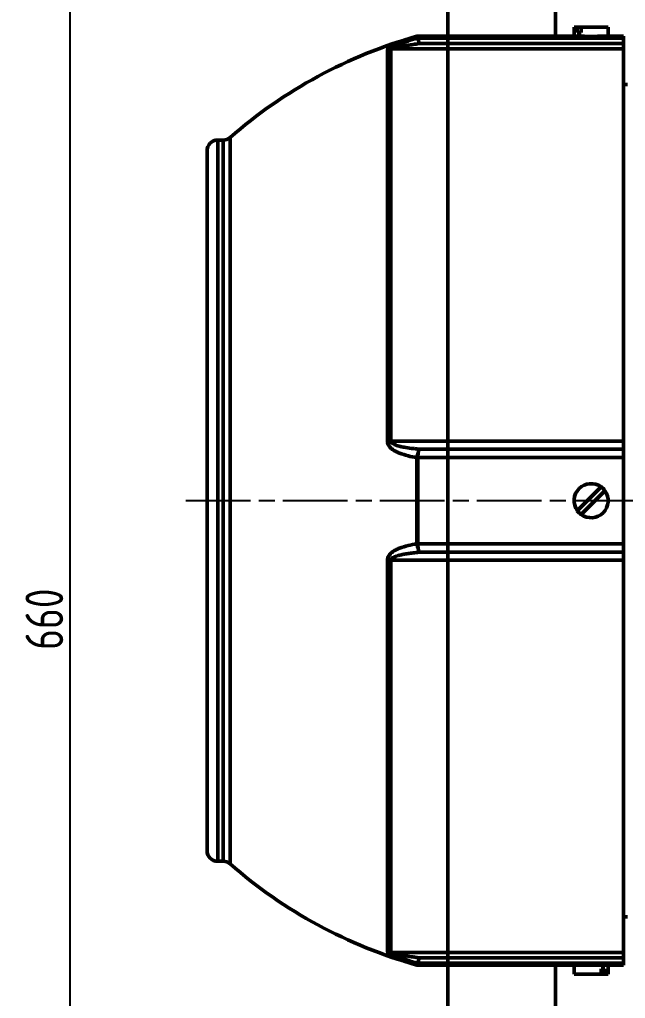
# Model space of a CAD drawing. Header units: millimetres. Extents: x -2161 to -582, y -4625 to -3434.
# Drawn here: x -2067.6 to -2011.4, y -3968.8 to -3878 of the extents above; entities that cross this region are included whole.
import ezdxf

# ---------------------------------------------------------------- set-up
doc = ezdxf.new("R2010")
doc.units = ezdxf.units.MM
doc.header["$LTSCALE"] = 0.5
doc.linetypes.add('AM_ISO08W050', pattern=[18, 12, -1.5, 3, -1.5])
for name, color, linetype, lineweight in [('A.Net Dam Co Ban', 7, 'Continuous', 50), ('AM_0', 7, 'Continuous', 50), ('AM_7', 4, 'AM_ISO08W050', 25)]:
    doc.layers.add(name, color=color, linetype=linetype, lineweight=lineweight)
doc.styles.add('MyTemplate', font='tcvn+7284-2003i.ttf', dxfattribs={"width": 0.8, "height": 3.5})
doc.dimstyles.new('Copy of MyTemplate', dxfattribs={"dimtxt": 3.5, "dimasz": 3.5, "dimexe": 1.5, "dimexo": 0, "dimtad": 1, "dimtoh": 1, "dimdec": 0, "dimlfac": 3.003, "dimdsep": 46, "dimtxsty": 'MyTemplate', "dimcen": 5, "dimclrd": 3, "dimclre": 3, "dimclrt": 1, "dimadec": 0, "dimazin": 0, "dimtfac": 1, "dimtdec": 0, "dimtmove": 0, "dimatfit": 3, "dimfxl": 1, "dimlwd": 25, "dimlwe": 25, "dimarcsym": 0})

# ---------------------------------------------------------------- blocks, each defined once
blk = doc.blocks.new('*D15')
at = {"layer": 'AM_0', "color": 3, "lineweight": 25, "transparency": 16777216}
for p, q in [((-2027.877, -3823.702), (-2064.422, -3823.702)), ((-2062.922, -3827.202), (-2062.922, -4040)), ((-2027.877, -4043.5), (-2064.422, -4043.5))]:
    blk.add_line(p, q, dxfattribs=at)
at = {"layer": 'AM_0', "color": 3, "transparency": 16777216}
for points in [[(-2063.505, -3827.202), (-2062.338, -3827.202), (-2062.922, -3823.702)], [(-2063.505, -4040), (-2062.338, -4040), (-2062.922, -4043.5)]]:
    blk.add_solid(points, dxfattribs=at)
at = {"layer": 'Defpoints', "color": 0, "transparency": 16777216}
for p in [(-2027.877, -3823.702), (-2062.922, -4043.5), (-2027.877, -4043.5)]:
    blk.add_point(p, dxfattribs=at)
at = {"layer": 'AM_0', "color": 1, "transparency": 16777216, "insert": (-2065.297, -3933.601), "char_height": 3.5, "attachment_point": 5, "rotation": 90, "style": 'MyTemplate'}
blk.add_mtext('660', dxfattribs=at)

msp = doc.modelspace()

# ---------------------------------------------------------------- linework, layer by layer
at = {"layer": 'A.Net Dam Co Ban'}
msp.add_line((-2017.877, -3879.482), (-2017.877, -3853.702), dxfattribs=at)
at = {"layer": 'AM_0'}
for p, q in [((-2027.877, -3823.702), (-2027.877, -4223.302)), ((-2027.877, -3823.702), (-2027.877, -4033.5)), ((-2016.155, -3878.649), (-2016.155, -3879.482)), ((-2015.855, -3878.649), (-2016.155, -3878.649)), ((-2015.855, -3879.149), (-2015.855, -3878.649)), ((-2015.501, -3878.649), (-2015.855, -3878.649)), ((-2015.855, -3879.149), (-2015.501, -3879.149)), ((-2015.501, -3879.149), (-2015.501, -3878.649)), ((-2012.992, -3878.649), (-2015.501, -3878.649)), ((-2012.992, -3879.482), (-2012.992, -3878.649)), ((-2030.736, -3879.687), (-2030.736, -3879.501)), ((-2016.155, -3879.482), (-2030.656, -3879.482)), ((-2030.656, -3879.482), (-2030.656, -3879.667)), ((-2030.655, -3879.669), (-2011.577, -3879.669)), ((-2011.577, -3879.482), (-2012.992, -3879.482)), ((-2011.577, -3879.482), (-2011.577, -3879.669)), ((-2011.577, -3879.669), (-2011.577, -3880.175)), ((-2033.479, -3917.084), (-2033.479, -3880.734)), ((-2033.147, -3880.677), (-2033.147, -3917.076)), ((-2011.577, -3880.677), (-2033.147, -3880.677)), ((-2011.577, -3880.175), (-2030.53, -3880.175)), ((-2011.577, -3880.175), (-2011.577, -3880.677)), ((-2011.577, -3917.076), (-2011.577, -3880.677)), ((-2011.21, -3883.977), (-2011.577, -3883.977)), ((-2048.713, -3889.139), (-2049.206, -3889.139)), ((-2049.206, -3889.139), (-2049.206, -3922.605)), ((-2048.713, -3956.072), (-2048.713, -3889.139)), ((-2048.055, -3888.892), (-2048.055, -3956.319)), ((-2050.205, -3922.605), (-2050.205, -3890.138)), ((-2033.147, -3917.076), (-2011.577, -3917.076)), ((-2011.577, -3917.076), (-2011.577, -3917.817)), ((-2030.53, -3917.817), (-2011.577, -3917.817)), ((-2011.577, -3917.817), (-2011.577, -3918.596)), ((-2030.736, -3926.6), (-2030.736, -3918.61)), ((-2030.656, -3918.609), (-2030.656, -3926.602)), ((-2011.577, -3918.596), (-2030.655, -3918.596)), ((-2011.577, -3918.596), (-2011.577, -3926.615)), ((-2013.646, -3921.324), (-2015.855, -3923.533)), ((-2015.501, -3923.886), (-2013.293, -3921.678)), ((-2050.205, -3955.073), (-2050.205, -3922.605)), ((-2049.206, -3922.605), (-2049.206, -3956.072)), ((-2030.655, -3926.615), (-2011.577, -3926.615)), ((-2011.577, -3926.615), (-2011.577, -3927.394)), ((-2033.479, -3964.477), (-2033.479, -3928.127)), ((-2011.577, -3928.135), (-2033.147, -3928.135)), ((-2033.147, -3928.135), (-2033.147, -3964.533)), ((-2011.577, -3927.394), (-2030.53, -3927.394)), ((-2011.577, -3927.394), (-2011.577, -3928.135)), ((-2011.577, -3964.533), (-2011.577, -3928.135)), ((-2049.206, -3956.072), (-2048.713, -3956.072)), ((-2011.577, -3961.233), (-2011.21, -3961.233)), ((-2033.147, -3964.533), (-2011.577, -3964.533)), ((-2011.577, -3964.533), (-2011.577, -3965.036)), ((-2030.53, -3965.036), (-2011.577, -3965.036)), ((-2011.577, -3965.036), (-2011.577, -3965.542)), ((-2030.736, -3965.71), (-2030.736, -3965.524)), ((-2030.656, -3965.543), (-2030.656, -3965.729)), ((-2030.656, -3965.729), (-2016.155, -3965.729)), ((-2011.577, -3965.542), (-2030.655, -3965.542)), ((-2017.877, -3965.729), (-2017.877, -4013.5)), ((-2016.155, -3965.729), (-2016.155, -3966.561)), ((-2013.293, -3966.062), (-2013.646, -3966.062)), ((-2013.646, -3966.062), (-2013.646, -3966.561)), ((-2013.293, -3966.062), (-2013.293, -3966.561)), ((-2012.992, -3965.729), (-2011.577, -3965.729)), ((-2012.992, -3966.561), (-2012.992, -3965.729)), ((-2011.577, -3965.542), (-2011.577, -3965.729)), ((-2016.155, -3966.561), (-2013.646, -3966.561)), ((-2013.646, -3966.561), (-2013.293, -3966.561)), ((-2013.293, -3966.561), (-2012.992, -3966.561))]:
    msp.add_line(p, q, dxfattribs=at)
at = {"layer": 'AM_0', "flags": 128}
msp.add_lwpolyline([(-2016.155, -3879.482), (-2016.155, -3879.482), (-2016.035, -3879.486), (-2015.693, -3879.496), (-2015.18, -3879.507), (-2014.574, -3879.511), (-2013.968, -3879.507), (-2013.456, -3879.496), (-2013.113, -3879.486), (-2012.992, -3879.482), (-2012.992, -3879.482)], dxfattribs=at)
at = {"layer": 'AM_0'}
for centre, radius, start, end in [((-2018.57, -3922.605), 44.789, 105.7624, 131.17282), ((-2030.465, -3880.463), 0.999, 101.00176, 105.7624), ((-2030.465, -3880.652), 1.003, 100.95537, 105.69771), ((-2033.147, -3881.684), 1.007, 89.99631, 109.28419), ((-2049.206, -3890.138), 0.999, 90, 180), ((-2048.713, -3888.14), 0.999, 270, 311.17282), ((-2033.15, -3924.337), 7.26, 89.9706, 92.59585), ((-2030.477, -3928.533), 9.926, 91.0301, 91.49619), ((-2014.574, -3922.605), 1.582, 54.08472, 215.91528), ((-2014.574, -3922.605), 1.582, 234.08472, 35.91528), ((-2014.574, -3922.605), 1.582, 35.91528, 54.08472), ((-2014.574, -3922.605), 1.582, 215.91528, 234.08472), ((-2030.477, -3916.677), 9.926, 268.50381, 268.9699), ((-2033.15, -3920.874), 7.26, 267.40415, 270.0294), ((-2049.206, -3955.073), 0.999, 180, 270), ((-2048.713, -3957.071), 0.999, 48.82718, 90), ((-2018.57, -3922.605), 44.789, 228.82718, 254.2376), ((-2033.147, -3963.527), 1.007, 250.71581, 270.00369), ((-2030.465, -3964.559), 1.003, 254.30229, 259.04463), ((-2030.465, -3964.748), 0.999, 254.2376, 258.99824), ((-2014.574, -4008.838), 43.138, 87.89865, 92.10135)]:
    msp.add_arc(centre, radius, start, end, dxfattribs=at)
for centre, major_axis, ratio, start_param, end_param in [((-2030.465, -3879.668), (0.191, -0.001), 0.093754, 3.142018, 3.208441), ((-2030.465, -3918.609), (0.006, -0.192), 0.992826, 4.61689, 4.683313), ((-2030.465, -3926.602), (-0.006, -0.192), 0.992826, 4.741469, 4.807892), ((-2030.465, -3965.542), (0.191, 0.001), 0.093754, 3.074744, 3.141167)]:
    msp.add_ellipse(centre, major_axis=major_axis, ratio=ratio, start_param=start_param, end_param=end_param, dxfattribs=at)
for points, knots in [([(-2033.479, -3880.734), (-2033.479, -3880.724), (-2033.467, -3880.711), (-2033.423, -3880.678), (-2033.391, -3880.659), (-2033.277, -3880.596), (-2033.179, -3880.551), (-2032.962, -3880.456), (-2032.845, -3880.408), (-2032.602, -3880.312), (-2032.476, -3880.265), (-2032.092, -3880.124), (-2031.827, -3880.032), (-2031.287, -3879.855), (-2031.013, -3879.769), (-2030.736, -3879.687)], [0, 0, 0, 0, 0.0625, 0.0625, 0.125, 0.125, 0.25, 0.25, 0.375, 0.375, 0.5, 0.5, 0.75, 0.75, 1, 1, 1, 1]), ([(-2030.598, -3879.866), (-2030.605, -3879.851), (-2030.613, -3879.838), (-2030.62, -3879.825), (-2030.643, -3879.783), (-2030.665, -3879.75), (-2030.685, -3879.727), (-2030.705, -3879.704), (-2030.722, -3879.69), (-2030.736, -3879.687)], [0, 0, 0, 0, 0.0766882, 0.0766882, 0.0766882, 0.3266882, 0.3266882, 0.3266882, 0.5766882, 0.5766882, 0.5766882, 0.5766882]), ([(-2030.655, -3879.669), (-2030.654, -3879.671), (-2030.652, -3879.675), (-2030.647, -3879.684), (-2030.643, -3879.697), (-2030.638, -3879.711), (-2030.633, -3879.728), (-2030.628, -3879.747), (-2030.623, -3879.768), (-2030.617, -3879.79), (-2030.611, -3879.814), (-2030.604, -3879.839), (-2030.6, -3879.857), (-2030.598, -3879.866)], [0, 0, 0, 0, 0.100255, 0.198627, 0.295119, 0.389737, 0.482483, 0.573365, 0.662387, 0.749556, 0.834876, 0.918355, 1, 1, 1, 1]), ([(-2030.53, -3880.175), (-2030.533, -3880.159), (-2030.539, -3880.126), (-2030.549, -3880.081), (-2030.557, -3880.04), (-2030.566, -3880.002), (-2030.573, -3879.969), (-2030.58, -3879.938), (-2030.586, -3879.911), (-2030.592, -3879.887), (-2030.596, -3879.873), (-2030.598, -3879.866)], [0, 0, 0, 0, 0.139056, 0.271279, 0.396595, 0.514938, 0.626244, 0.730456, 0.827518, 0.917381, 1, 1, 1, 1]), ([(-2030.53, -3880.175), (-2030.626, -3880.19), (-2030.811, -3880.218), (-2031.079, -3880.26), (-2031.392, -3880.311), (-2031.74, -3880.371), (-2032.112, -3880.438), (-2032.429, -3880.498), (-2032.697, -3880.553), (-2032.884, -3880.595), (-2033.003, -3880.625), (-2033.073, -3880.644), (-2033.119, -3880.659), (-2033.139, -3880.669), (-2033.146, -3880.674), (-2033.146, -3880.676), (-2033.147, -3880.677)], [0, 0, 0, 0, 0.102349, 0.197609, 0.285794, 0.437997, 0.571574, 0.688087, 0.785894, 0.871569, 0.906351, 0.935837, 0.967884, 0.983931, 0.991966, 1, 1, 1, 1]), ([(-2030.736, -3918.61), (-2031.013, -3918.565), (-2031.287, -3918.511), (-2031.827, -3918.377), (-2032.091, -3918.296), (-2032.474, -3918.143), (-2032.598, -3918.086), (-2032.841, -3917.955), (-2032.959, -3917.881), (-2033.122, -3917.751), (-2033.173, -3917.705), (-2033.27, -3917.604), (-2033.314, -3917.548), (-2033.391, -3917.43), (-2033.423, -3917.366), (-2033.467, -3917.229), (-2033.479, -3917.157), (-2033.479, -3917.084)], [0, 0, 0, 0, 0.25, 0.25, 0.5, 0.5, 0.625, 0.625, 0.75, 0.75, 0.8125, 0.8125, 0.875, 0.875, 0.9375, 0.9375, 1, 1, 1, 1]), ([(-2033.147, -3917.076), (-2033.146, -3917.085), (-2033.145, -3917.101), (-2033.14, -3917.126), (-2033.131, -3917.149), (-2033.108, -3917.194), (-2033.059, -3917.248), (-2032.979, -3917.308), (-2032.868, -3917.372), (-2032.712, -3917.439), (-2032.497, -3917.511), (-2032.232, -3917.58), (-2031.806, -3917.668), (-2031.35, -3917.734), (-2030.946, -3917.779), (-2030.711, -3917.801), (-2030.594, -3917.812), (-2030.53, -3917.817)], [0, 0, 0, 0, 0.0090255, 0.0178438, 0.0265428, 0.0356971, 0.0712975, 0.1040316, 0.1427011, 0.2076085, 0.2855554, 0.3848373, 0.4998877, 0.7499252, 0.8749617, 0.9319553, 1, 1, 1, 1]), ([(-2030.598, -3918.087), (-2030.603, -3918.101), (-2030.612, -3918.127), (-2030.627, -3918.168), (-2030.64, -3918.209), (-2030.653, -3918.251), (-2030.665, -3918.292), (-2030.68, -3918.35), (-2030.699, -3918.425), (-2030.719, -3918.517), (-2030.731, -3918.58), (-2030.736, -3918.61)], [0, 0, 0, 0, 0.088622, 0.175124, 0.25951, 0.341789, 0.42197, 0.500067, 0.67117, 0.837761, 1, 1, 1, 1]), ([(-2030.655, -3918.596), (-2030.654, -3918.577), (-2030.652, -3918.541), (-2030.647, -3918.487), (-2030.643, -3918.435), (-2030.638, -3918.385), (-2030.633, -3918.337), (-2030.628, -3918.29), (-2030.623, -3918.246), (-2030.617, -3918.203), (-2030.611, -3918.162), (-2030.604, -3918.124), (-2030.6, -3918.099), (-2030.598, -3918.087)], [0, 0, 0, 0, 0.099976, 0.198126, 0.294454, 0.388966, 0.481665, 0.572555, 0.66164, 0.748924, 0.83441, 0.9181, 1, 1, 1, 1]), ([(-2030.598, -3918.087), (-2030.595, -3918.073), (-2030.589, -3918.044), (-2030.58, -3917.999), (-2030.569, -3917.953), (-2030.557, -3917.906), (-2030.544, -3917.859), (-2030.535, -3917.831), (-2030.53, -3917.817)], [0, 0, 0, 0, 0.127966, 0.271649, 0.430886, 0.605495, 0.795276, 1, 1, 1, 1]), ([(-2033.479, -3928.127), (-2033.479, -3928.054), (-2033.467, -3927.982), (-2033.423, -3927.845), (-2033.391, -3927.782), (-2033.277, -3927.603), (-2033.179, -3927.506), (-2032.962, -3927.332), (-2032.845, -3927.258), (-2032.602, -3927.126), (-2032.476, -3927.069), (-2032.092, -3926.914), (-2031.827, -3926.834), (-2031.287, -3926.699), (-2031.013, -3926.645), (-2030.736, -3926.6)], [0, 0, 0, 0, 0.0625, 0.0625, 0.125, 0.125, 0.25, 0.25, 0.375, 0.375, 0.5, 0.5, 0.75, 0.75, 1, 1, 1, 1]), ([(-2030.598, -3927.124), (-2030.605, -3927.104), (-2030.613, -3927.083), (-2030.62, -3927.062), (-2030.643, -3926.994), (-2030.665, -3926.919), (-2030.685, -3926.842), (-2030.705, -3926.764), (-2030.722, -3926.683), (-2030.736, -3926.6)], [0, 0, 0, 0, 0.0766882, 0.0766882, 0.0766882, 0.3266882, 0.3266882, 0.3266882, 0.5766882, 0.5766882, 0.5766882, 0.5766882]), ([(-2030.655, -3926.615), (-2030.654, -3926.633), (-2030.652, -3926.67), (-2030.647, -3926.724), (-2030.643, -3926.776), (-2030.638, -3926.826), (-2030.633, -3926.874), (-2030.628, -3926.921), (-2030.623, -3926.965), (-2030.617, -3927.008), (-2030.611, -3927.049), (-2030.604, -3927.087), (-2030.6, -3927.112), (-2030.598, -3927.124)], [0, 0, 0, 0, 0.100255, 0.198627, 0.295119, 0.389737, 0.482483, 0.573365, 0.662387, 0.749556, 0.834876, 0.918355, 1, 1, 1, 1]), ([(-2030.53, -3927.394), (-2030.533, -3927.384), (-2030.539, -3927.365), (-2030.549, -3927.334), (-2030.557, -3927.303), (-2030.566, -3927.272), (-2030.573, -3927.24), (-2030.58, -3927.21), (-2030.586, -3927.18), (-2030.592, -3927.152), (-2030.596, -3927.133), (-2030.598, -3927.124)], [0, 0, 0, 0, 0.1390562, 0.2712786, 0.3965952, 0.5149379, 0.6262445, 0.7304557, 0.827518, 0.9173814, 1, 1, 1, 1]), ([(-2030.53, -3927.394), (-2030.626, -3927.402), (-2030.811, -3927.418), (-2031.079, -3927.447), (-2031.392, -3927.484), (-2031.74, -3927.535), (-2032.112, -3927.604), (-2032.429, -3927.68), (-2032.697, -3927.764), (-2032.884, -3927.845), (-2033.003, -3927.919), (-2033.073, -3927.976), (-2033.119, -3928.033), (-2033.139, -3928.082), (-2033.146, -3928.112), (-2033.146, -3928.127), (-2033.147, -3928.135)], [0, 0, 0, 0, 0.102349, 0.197609, 0.285794, 0.437997, 0.571574, 0.688087, 0.785894, 0.871569, 0.906351, 0.935837, 0.967884, 0.983931, 0.991966, 1, 1, 1, 1]), ([(-2030.736, -3965.524), (-2031.013, -3965.442), (-2031.287, -3965.356), (-2031.827, -3965.178), (-2032.091, -3965.087), (-2032.474, -3964.947), (-2032.598, -3964.9), (-2032.841, -3964.804), (-2032.959, -3964.756), (-2033.122, -3964.685), (-2033.173, -3964.662), (-2033.27, -3964.616), (-2033.314, -3964.594), (-2033.391, -3964.553), (-2033.423, -3964.533), (-2033.467, -3964.5), (-2033.479, -3964.487), (-2033.479, -3964.477)], [0, 0, 0, 0, 0.25, 0.25, 0.5, 0.5, 0.625, 0.625, 0.75, 0.75, 0.8125, 0.8125, 0.875, 0.875, 0.9375, 0.9375, 1, 1, 1, 1]), ([(-2033.147, -3964.533), (-2033.146, -3964.535), (-2033.145, -3964.537), (-2033.14, -3964.541), (-2033.131, -3964.546), (-2033.108, -3964.556), (-2033.059, -3964.571), (-2032.979, -3964.592), (-2032.868, -3964.619), (-2032.712, -3964.654), (-2032.497, -3964.699), (-2032.232, -3964.75), (-2031.806, -3964.829), (-2031.35, -3964.907), (-2030.946, -3964.972), (-2030.711, -3965.008), (-2030.594, -3965.026), (-2030.53, -3965.036)], [0, 0, 0, 0, 0.009025, 0.017844, 0.026543, 0.035697, 0.071297, 0.104032, 0.142701, 0.207609, 0.285555, 0.384837, 0.499888, 0.749925, 0.874962, 0.931955, 1, 1, 1, 1]), ([(-2030.598, -3965.345), (-2030.603, -3965.354), (-2030.613, -3965.373), (-2030.627, -3965.398), (-2030.64, -3965.42), (-2030.653, -3965.44), (-2030.665, -3965.457), (-2030.68, -3965.479), (-2030.699, -3965.5), (-2030.719, -3965.518), (-2030.731, -3965.522), (-2030.736, -3965.524)], [0, 0, 0, 0, 0.0889891, 0.1757103, 0.2601689, 0.3423733, 0.4223352, 0.5000688, 0.6716085, 0.8381967, 1, 1, 1, 1]), ([(-2030.655, -3965.542), (-2030.654, -3965.54), (-2030.652, -3965.536), (-2030.647, -3965.526), (-2030.643, -3965.514), (-2030.638, -3965.5), (-2030.633, -3965.483), (-2030.628, -3965.464), (-2030.623, -3965.443), (-2030.617, -3965.421), (-2030.611, -3965.397), (-2030.604, -3965.372), (-2030.6, -3965.354), (-2030.598, -3965.345)], [0, 0, 0, 0, 0.0999759, 0.1981258, 0.2944543, 0.388966, 0.481665, 0.5725552, 0.6616403, 0.748924, 0.8344096, 0.9181005, 1, 1, 1, 1]), ([(-2030.598, -3965.345), (-2030.595, -3965.334), (-2030.589, -3965.311), (-2030.58, -3965.271), (-2030.569, -3965.224), (-2030.557, -3965.17), (-2030.544, -3965.107), (-2030.535, -3965.06), (-2030.53, -3965.036)], [0, 0, 0, 0, 0.127961, 0.27164, 0.430876, 0.605487, 0.79527, 1, 1, 1, 1])]:
    msp.add_open_spline(points, degree=3, knots=knots, dxfattribs=at)
at = {"layer": 'AM_7'}
msp.add_line((-1893.165, -3922.605), (-2052.205, -3922.605), dxfattribs=at)

# ---------------------------------------------------------------- dimensions: what is measured, and where the dimension line sits
at = {"layer": 'AM_0'}
dim = msp.add_linear_dim(base=(-2062.922, -4043.5), p1=(-2027.877, -3823.702), p2=(-2027.877, -4043.5), angle=90, dimstyle='Copy of MyTemplate', dxfattribs=at)
dim.commit()
dim.dimension.update_dxf_attribs({"geometry": '*D15', "text_midpoint": (-2065.297, -3933.601)})

doc.saveas('drawing.dxf')
